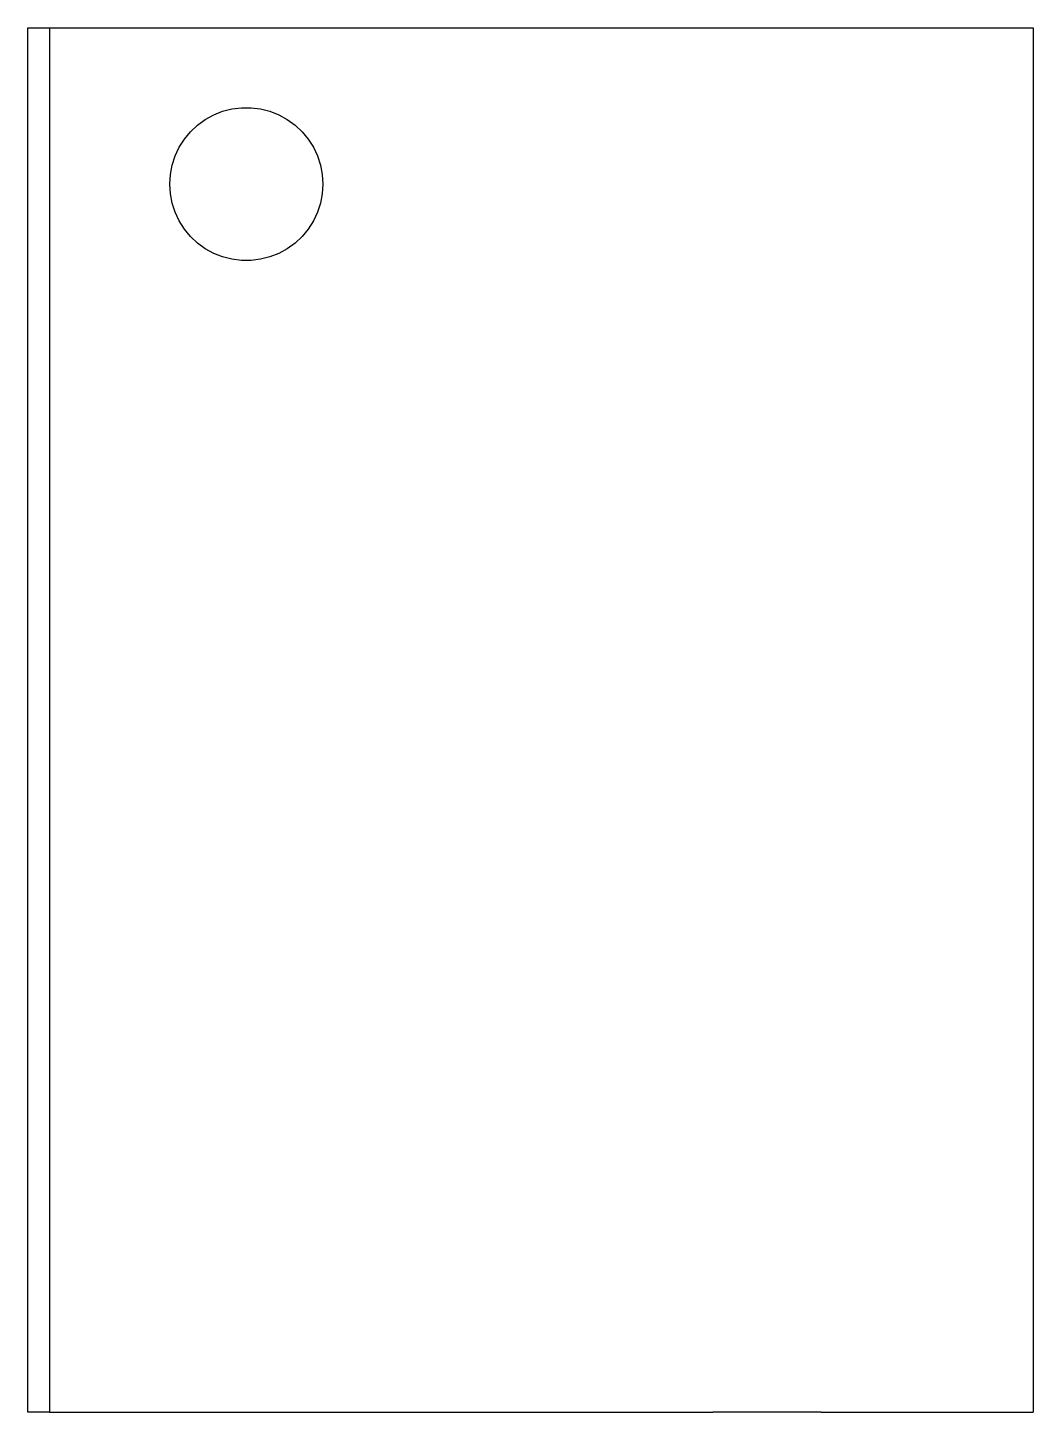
# Model space of a CAD drawing. Header units: metres. Extents: x 0 to 46, y 0 to 63.3.
import ezdxf

# ---------------------------------------------------------------- set-up
doc = ezdxf.new("R2010")
doc.units = ezdxf.units.M

msp = doc.modelspace()

# ---------------------------------------------------------------- linework, layer by layer
for points in [[(0, 0), (0, 1.266), (0, 2.532), (0, 3.798), (0, 5.064), (0, 6.33), (0, 7.596), (0, 8.862), (0, 10.128), (0, 11.394), (0, 12.66), (0, 13.926), (0, 15.192), (0, 16.458), (0, 17.724), (0, 18.99), (0, 20.256), (0, 21.522), (0, 22.788), (0, 24.054), (0, 25.32), (0, 26.586), (0, 27.852), (0, 29.118), (0, 30.384), (0, 31.65), (0, 32.916), (0, 34.182), (0, 35.448), (0, 36.714), (0, 37.98), (0, 39.246), (0, 40.512), (0, 41.778), (0, 43.044), (0, 44.31), (0, 45.576), (0, 46.842), (0, 48.108), (0, 49.374), (0, 50.64), (0, 51.906), (0, 53.172), (0, 54.438), (0, 55.704), (0, 56.97), (0, 58.236), (0, 59.502), (0, 60.768), (0, 62.034), (0, 63.3)], [(0, 63.3), (0.02, 63.3), (0.04, 63.3), (0.06, 63.3), (0.08, 63.3), (0.1, 63.3), (0.12, 63.3), (0.14, 63.3), (0.16, 63.3), (0.18, 63.3), (0.2, 63.3), (0.22, 63.3), (0.24, 63.3), (0.26, 63.3), (0.28, 63.3), (0.3, 63.3), (0.32, 63.3), (0.34, 63.3), (0.36, 63.3), (0.38, 63.3), (0.4, 63.3), (0.42, 63.3), (0.44, 63.3), (0.46, 63.3), (0.48, 63.3), (0.5, 63.3), (0.52, 63.3), (0.54, 63.3), (0.56, 63.3), (0.58, 63.3), (0.6, 63.3), (0.62, 63.3), (0.64, 63.3), (0.66, 63.3), (0.68, 63.3), (0.7, 63.3), (0.72, 63.3), (0.74, 63.3), (0.76, 63.3), (0.78, 63.3), (0.8, 63.3), (0.82, 63.3), (0.84, 63.3), (0.86, 63.3), (0.88, 63.3), (0.9, 63.3), (0.92, 63.3), (0.94, 63.3), (0.96, 63.3), (0.98, 63.3), (1, 63.3)], [(1, 63.3), (1.607, 63.3), (2.214, 63.3), (2.82, 63.3), (3.427, 63.3), (4.034, 63.3), (4.641, 63.3), (5.248, 63.3), (5.854, 63.3), (6.461, 63.3), (7.068, 63.3), (7.675, 63.3), (8.282, 63.3), (8.888, 63.3), (9.495, 63.3), (10.102, 63.3), (10.709, 63.3), (11.316, 63.3), (11.922, 63.3), (12.529, 63.3), (13.136, 63.3), (13.743, 63.3), (14.349, 63.3), (14.956, 63.3), (15.563, 63.3), (16.17, 63.3), (16.777, 63.3), (17.383, 63.3), (17.99, 63.3), (18.597, 63.3), (19.204, 63.3), (19.811, 63.3), (20.417, 63.3), (21.024, 63.3), (21.631, 63.3), (22.238, 63.3), (22.845, 63.3), (23.451, 63.3), (24.058, 63.3), (24.665, 63.3), (25.272, 63.3), (25.879, 63.3), (26.485, 63.3), (27.092, 63.3), (27.699, 63.3), (28.306, 63.3), (28.913, 63.3), (29.519, 63.3), (30.126, 63.3), (30.733, 63.3), (31.34, 63.3)], [(1, 63.3), (1, 62.034), (1, 60.768), (1, 59.502), (1, 58.236), (1, 56.97), (1, 55.704), (1, 54.438), (1, 53.172), (1, 51.906), (1, 50.64), (1, 49.374), (1, 48.108), (1, 46.842), (1, 45.576), (1, 44.31), (1, 43.044), (1, 41.778), (1, 40.512), (1, 39.246), (1, 37.98), (1, 36.714), (1, 35.448), (1, 34.182), (1, 32.916), (1, 31.65), (1, 30.384), (1, 29.118), (1, 27.852), (1, 26.586), (1, 25.32), (1, 24.054), (1, 22.788), (1, 21.522), (1, 20.256), (1, 18.99), (1, 17.724), (1, 16.458), (1, 15.192), (1, 13.926), (1, 12.66), (1, 11.394), (1, 10.128), (1, 8.862), (1, 7.596), (1, 6.33), (1, 5.064), (1, 3.798), (1, 2.532), (1, 1.266), (1, 0)], [(31.34, 63.3), (31.446, 63.3), (31.553, 63.3), (31.66, 63.3), (31.766, 63.3), (31.873, 63.3), (31.979, 63.3), (32.086, 63.3), (32.192, 63.3), (32.298, 63.3), (32.404, 63.3), (32.509, 63.3), (32.614, 63.3), (32.72, 63.3), (32.825, 63.3), (32.929, 63.3), (33.034, 63.3), (33.138, 63.3), (33.242, 63.3), (33.345, 63.3), (33.448, 63.3), (33.551, 63.3), (33.653, 63.3), (33.755, 63.3), (33.857, 63.3), (33.958, 63.3), (34.058, 63.3), (34.158, 63.3), (34.258, 63.3), (34.357, 63.3), (34.455, 63.3), (34.554, 63.3), (34.652, 63.3), (34.748, 63.3), (34.844, 63.3), (34.94, 63.3), (35.035, 63.3), (35.129, 63.3), (35.222, 63.3), (35.316, 63.3), (35.408, 63.3), (35.499, 63.3), (35.59, 63.3), (35.681, 63.3), (35.769, 63.3), (35.857, 63.3), (35.946, 63.3), (36.032, 63.3), (36.118, 63.3), (36.203, 63.3), (36.288, 63.3)], [(36.288, 63.3), (36.512, 63.3), (36.735, 63.3), (36.958, 63.3), (37.191, 63.3), (37.435, 63.3), (37.679, 63.3), (37.923, 63.3), (38.18, 63.3), (38.438, 63.3), (38.697, 63.3), (38.958, 63.3), (39.225, 63.3), (39.492, 63.3), (39.758, 63.3), (40.026, 63.3), (40.294, 63.3), (40.562, 63.3), (40.829, 63.3), (41.091, 63.3), (41.353, 63.3), (41.615, 63.3), (41.871, 63.3), (42.12, 63.3), (42.37, 63.3), (42.62, 63.3), (42.851, 63.3), (43.083, 63.3), (43.314, 63.3), (43.534, 63.3), (43.741, 63.3), (43.948, 63.3), (44.154, 63.3), (44.335, 63.3), (44.512, 63.3), (44.689, 63.3), (44.856, 63.3), (44.998, 63.3), (45.14, 63.3), (45.283, 63.3), (45.398, 63.3), (45.502, 63.3), (45.607, 63.3), (45.705, 63.3), (45.769, 63.3), (45.833, 63.3), (45.896, 63.3), (45.936, 63.3), (45.957, 63.3), (45.979, 63.3), (46, 63.3)], [(46, 63.3), (46, 62.034), (46, 60.768), (46, 59.502), (46, 58.236), (46, 56.97), (46, 55.704), (46, 54.438), (46, 53.172), (46, 51.906), (46, 50.64), (46, 49.374), (46, 48.108), (46, 46.842), (46, 45.576), (46, 44.31), (46, 43.044), (46, 41.778), (46, 40.512), (46, 39.246), (46, 37.98), (46, 36.714), (46, 35.448), (46, 34.182), (46, 32.916), (46, 31.65), (46, 30.384), (46, 29.118), (46, 27.852), (46, 26.586), (46, 25.32), (46, 24.054), (46, 22.788), (46, 21.522), (46, 20.256), (46, 18.99), (46, 17.724), (46, 16.458), (46, 15.192), (46, 13.926), (46, 12.66), (46, 11.394), (46, 10.128), (46, 8.862), (46, 7.596), (46, 6.33), (46, 5.064), (46, 3.798), (46, 2.532), (46, 1.266), (46, 0)], [(6.5, 56.15), (6.528, 56.589), (6.61, 57.02), (6.746, 57.438), (6.933, 57.836), (7.168, 58.207), (7.449, 58.546), (7.769, 58.847), (8.125, 59.105), (8.51, 59.317), (8.918, 59.479), (9.344, 59.588), (9.78, 59.643), (10.22, 59.643), (10.656, 59.588), (11.082, 59.479), (11.49, 59.317), (11.875, 59.105), (12.231, 58.847), (12.551, 58.546), (12.832, 58.207), (13.067, 57.836), (13.254, 57.438), (13.39, 57.02), (13.472, 56.589), (13.5, 56.15), (13.472, 55.711), (13.39, 55.28), (13.254, 54.862), (13.067, 54.464), (12.832, 54.093), (12.551, 53.754), (12.231, 53.453), (11.875, 53.195), (11.49, 52.983), (11.082, 52.821), (10.656, 52.712), (10.22, 52.657), (9.78, 52.657), (9.344, 52.712), (8.918, 52.821), (8.51, 52.983), (8.125, 53.195), (7.769, 53.453), (7.449, 53.754), (7.168, 54.093), (6.933, 54.464), (6.746, 54.862), (6.61, 55.28), (6.528, 55.711), (6.5, 56.15)], [(1, 0), (0.98, 0), (0.96, 0), (0.94, 0), (0.92, 0), (0.9, 0), (0.88, 0), (0.86, 0), (0.84, 0), (0.82, 0), (0.8, 0), (0.78, 0), (0.76, 0), (0.74, 0), (0.72, 0), (0.7, 0), (0.68, 0), (0.66, 0), (0.64, 0), (0.62, 0), (0.6, 0), (0.58, 0), (0.56, 0), (0.54, 0), (0.52, 0), (0.5, 0), (0.48, 0), (0.46, 0), (0.44, 0), (0.42, 0), (0.4, 0), (0.38, 0), (0.36, 0), (0.34, 0), (0.32, 0), (0.3, 0), (0.28, 0), (0.26, 0), (0.24, 0), (0.22, 0), (0.2, 0), (0.18, 0), (0.16, 0), (0.14, 0), (0.12, 0), (0.1, 0), (0.08, 0), (0.06, 0), (0.04, 0), (0.02, 0), (0, 0)], [(1, 0), (1.607, 0), (2.214, 0), (2.82, 0), (3.427, 0), (4.034, 0), (4.641, 0), (5.248, 0), (5.854, 0), (6.461, 0), (7.068, 0), (7.675, 0), (8.282, 0), (8.888, 0), (9.495, 0), (10.102, 0), (10.709, 0), (11.316, 0), (11.922, 0), (12.529, 0), (13.136, 0), (13.743, 0), (14.349, 0), (14.956, 0), (15.563, 0), (16.17, 0), (16.777, 0), (17.383, 0), (17.99, 0), (18.597, 0), (19.204, 0), (19.811, 0), (20.417, 0), (21.024, 0), (21.631, 0), (22.238, 0), (22.845, 0), (23.451, 0), (24.058, 0), (24.665, 0), (25.272, 0), (25.879, 0), (26.485, 0), (27.092, 0), (27.699, 0), (28.306, 0), (28.913, 0), (29.519, 0), (30.126, 0), (30.733, 0), (31.34, 0)], [(36.288, 0), (36.203, 0), (36.118, 0), (36.032, 0), (35.946, 0), (35.857, 0), (35.769, 0), (35.681, 0), (35.59, 0), (35.499, 0), (35.408, 0), (35.316, 0), (35.222, 0), (35.129, 0), (35.035, 0), (34.94, 0), (34.844, 0), (34.748, 0), (34.652, 0), (34.554, 0), (34.455, 0), (34.357, 0), (34.258, 0), (34.158, 0), (34.058, 0), (33.958, 0), (33.857, 0), (33.755, 0), (33.653, 0), (33.551, 0), (33.448, 0), (33.345, 0), (33.242, 0), (33.138, 0), (33.034, 0), (32.929, 0), (32.825, 0), (32.72, 0), (32.614, 0), (32.509, 0), (32.404, 0), (32.298, 0), (32.192, 0), (32.086, 0), (31.979, 0), (31.873, 0), (31.766, 0), (31.66, 0), (31.553, 0), (31.446, 0), (31.34, 0)], [(36.288, 0), (36.512, 0), (36.735, 0), (36.958, 0), (37.191, 0), (37.435, 0), (37.679, 0), (37.923, 0), (38.18, 0), (38.438, 0), (38.697, 0), (38.958, 0), (39.225, 0), (39.492, 0), (39.758, 0), (40.026, 0), (40.294, 0), (40.562, 0), (40.829, 0), (41.091, 0), (41.353, 0), (41.615, 0), (41.871, 0), (42.12, 0), (42.37, 0), (42.62, 0), (42.851, 0), (43.083, 0), (43.314, 0), (43.534, 0), (43.741, 0), (43.948, 0), (44.154, 0), (44.335, 0), (44.512, 0), (44.689, 0), (44.856, 0), (44.998, 0), (45.14, 0), (45.283, 0), (45.398, 0), (45.502, 0), (45.607, 0), (45.705, 0), (45.769, 0), (45.833, 0), (45.896, 0), (45.936, 0), (45.957, 0), (45.979, 0), (46, 0)]]:
    msp.add_lwpolyline(points)

doc.saveas('drawing.dxf')
